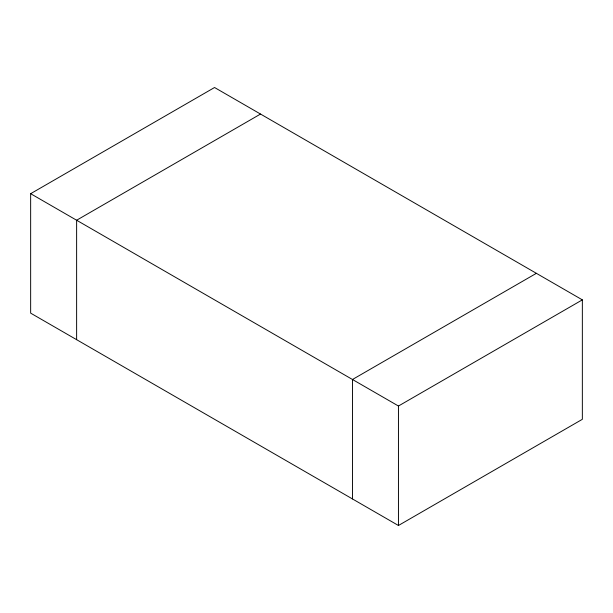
<?xml version="1.0" encoding="UTF-8"?>
<svg xmlns="http://www.w3.org/2000/svg" width="613" height="613" viewBox="0 0 613 613"><rect width="100%" height="100%" fill="white"/><g stroke="black" fill="none" stroke-linecap="round" stroke-linejoin="round"><path stroke-width="0.92" d="M30.65 193.693L214.55 87.513L582.35 299.864L582.35 419.307L398.45 525.487L30.65 313.136L30.65 193.693L398.45 406.036L582.35 299.864M260.525 114.056L76.625 220.236L76.625 339.679M536.375 273.321L352.475 379.493L352.475 498.944M398.45 406.036L398.45 525.487"/></g></svg>
